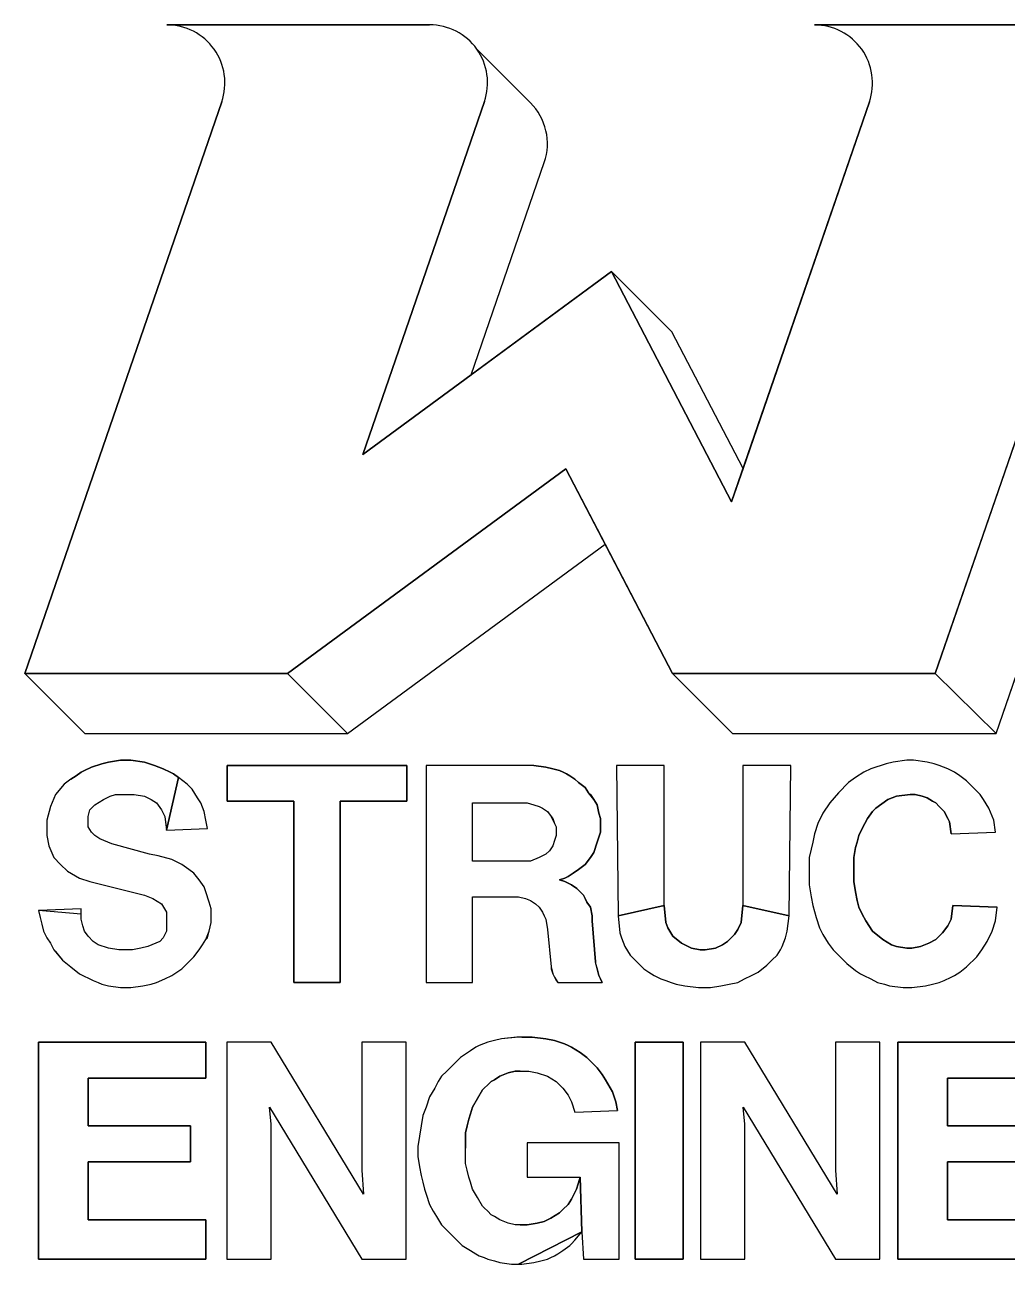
# Model space of a CAD drawing. Extents: x -0.424 to 0.18, y -0.613 to 0.318.
# Drawn here: x -0.40368 to -0.36641, y 0.27002 to 0.31706 of the extents above; entities that cross this region are included whole.
import ezdxf

# ---------------------------------------------------------------- set-up
doc = ezdxf.new("R2010")
doc.units = 0
doc.layers.add('Level 1', color=7, linetype='Continuous')

msp = doc.modelspace()

# ---------------------------------------------------------------- linework, layer by layer
at = {"layer": 'Level 1'}
for p, q in [((-0.3982924966275821, 0.3170536793323898), (-0.3883247272685737, 0.31705657699934764)), ((-0.3883247272685737, 0.31705657699934764), (-0.3982924966275822, 0.3170536793323898)), ((-0.36064618500621537, 0.3170505573403165), (-0.3737256190956922, 0.31705102126811496)), ((-0.37372402481456357, 0.31705081511333383), (-0.3606738537157956, 0.31705081511333383)), ((-0.3606738537157956, 0.31705081511333383), (-0.36914865045628303, 0.29243913015790296)), ((-0.3865336658424653, 0.3161341132876411), (-0.38449827557051125, 0.3140987230156872)), ((-0.38449827557051125, 0.3140987230156872), (-0.3865336658424653, 0.3161341132876411)), ((-0.4036798327353505, 0.29243951681742913), (-0.39620919586683434, 0.31413249584148883)), ((-0.39620919586683434, 0.31413249584148883), (-0.4036798327353505, 0.29243951681742913)), ((-0.38624459457183186, 0.31414030333380816), (-0.3897459206486447, 0.3039720908129027)), ((-0.3862445945718318, 0.31414030333380816), (-0.3897459206486447, 0.3039720908129027)), ((-0.3897459206486447, 0.3039720908129027), (-0.38624459457183186, 0.31414030333380816)), ((-0.376868242549592, 0.29895282570751947), (-0.3716414675703591, 0.3141301555635348)), ((-0.3716423183349443, 0.3141298377772139), (-0.37643348896678325, 0.3002154273264135)), ((-0.38674811787322544, 0.3037698443212343), (-0.38397377779237973, 0.31182681443153726)), ((-0.38674811787322544, 0.3037698443212343), (-0.38397377779237973, 0.3118268144315372)), ((-0.3908552341697625, 0.3007505297850001), (-0.38141809778524216, 0.307688167048944)), ((-0.376868242549592, 0.29895282570751947), (-0.38141809778524216, 0.307688167048944)), ((-0.3791382250798135, 0.3054082943435156), (-0.38141809778524216, 0.307688167048944)), ((-0.3791382250798135, 0.3054082943435156), (-0.38141809778524216, 0.307688167048944)), ((-0.38141809778524216, 0.307688167048944), (-0.376868242549592, 0.29895282570751947)), ((-0.376868242549592, 0.29895282570751947), (-0.38141809778524216, 0.307688167048944)), ((-0.36914865045628303, 0.29243913015790296), (-0.36388814809429415, 0.3076662982758249)), ((-0.3764334518413332, 0.3002153560486559), (-0.3791382250798135, 0.3054082943435156)), ((-0.37643348896678325, 0.3002154273264135), (-0.3791382250798135, 0.3054082943435156)), ((-0.36683751985600704, 0.29015925745247456), (-0.36182258135143575, 0.30472152921448287)), ((-0.3897459206486447, 0.3039720908129027), (-0.3908552341697625, 0.3007505297850001)), ((-0.3897459206486447, 0.3039720908129027), (-0.3908552341697625, 0.3007505297850001)), ((-0.3908552341697625, 0.3007505297850001), (-0.3897459206486447, 0.3039720908129027)), ((-0.3908552341697625, 0.3007505297850001), (-0.38674811787322544, 0.3037698443212343)), ((-0.3937163787527584, 0.292441470435857), (-0.38315740596920367, 0.3002038169854223)), ((-0.38315740596920367, 0.3002038169854223), (-0.3937163787527583, 0.292441470435857)), ((-0.3937163787527583, 0.292441470435857), (-0.38315740596920367, 0.3002038169854223)), ((-0.3791121044388753, 0.2924371765394751), (-0.38315740596920367, 0.3002038169854223)), ((-0.38166736475078417, 0.29734306252587384), (-0.38315740596920367, 0.3002038169854223)), ((-0.38315740596920367, 0.3002038169854223), (-0.38166736475078417, 0.29734306252587384)), ((-0.3764334518413332, 0.3002153560486559), (-0.376868242549592, 0.29895282570751947)), ((-0.37643348896678325, 0.3002154273264135), (-0.3764334518413332, 0.3002153560486559)), ((-0.39143650604732955, 0.29016159773042854), (-0.38166736475078417, 0.29734306252587384)), ((-0.3914346319031132, 0.2901597235862122), (-0.38166736475078417, 0.29734306252587384)), ((-0.38166736475078417, 0.29734306252587384), (-0.3791121044388753, 0.29243717653947515)), ((-0.3937163787527583, 0.292441470435857), (-0.4036798327353505, 0.29243951681742913)), ((-0.3937163787527583, 0.292441470435857), (-0.4036798327353505, 0.29243951681742913)), ((-0.4036798327353505, 0.29243951681742913), (-0.3937163787527583, 0.292441470435857)), ((-0.4036798327353505, 0.29243951681742913), (-0.40139996002992206, 0.29015964411200057)), ((-0.4036798327353505, 0.29243951681742913), (-0.40139996002992206, 0.29015964411200057)), ((-0.39143650604732955, 0.29016159773042854), (-0.3937163787527583, 0.292441470435857)), ((-0.39143650604732955, 0.29016159773042854), (-0.3937163787527583, 0.292441470435857)), ((-0.3937163787527583, 0.292441470435857), (-0.39143650604732955, 0.29016159773042854)), ((-0.36914865045628303, 0.29243913015790296), (-0.3791121044388753, 0.29243717653947515)), ((-0.36914865045628303, 0.29243913015790296), (-0.3791121044388753, 0.29243717653947515)), ((-0.3791121044388753, 0.29243717653947515), (-0.36914865045628303, 0.29243913015790296)), ((-0.37683223173344654, 0.2901573038340467), (-0.3791121044388753, 0.29243717653947515)), ((-0.3791121044388753, 0.29243717653947515), (-0.3768322317334468, 0.29015730383404653)), ((-0.36914865045628303, 0.29243913015790296), (-0.36683751985600704, 0.29015925745247456)), ((-0.36683751985600704, 0.29015925745247456), (-0.36914865045628303, 0.29243913015790296)), ((-0.36914865045628303, 0.29243913015790296), (-0.36683751985600704, 0.29015925745247456)), ((-0.40139996002992206, 0.29015964411200057), (-0.39143650604732955, 0.29016159773042854)), ((-0.40139996002992206, 0.29015964411200057), (-0.39143650604732955, 0.29016159773042854)), ((-0.3768322317334468, 0.29015730383404653), (-0.36683751985600704, 0.29015925745247456)), ((-0.3768322317334468, 0.29015730383404653), (-0.36683751985600704, 0.29015925745247456)), ((-0.398300251215682, 0.2864882235227036), (-0.3978464971246329, 0.2884977059259212)), ((-0.3978464971246329, 0.2884977059259212), (-0.398300251215682, 0.2864882235227036)), ((-0.3685395791537617, 0.2863585794966896), (-0.3668542068155792, 0.2864234015096966)), ((-0.3685395791537617, 0.2863585794966896), (-0.3668542068155792, 0.2864234015096966)), ((-0.3794215182685388, 0.28363605495039473), (-0.3811717126197284, 0.2832471228723526)), ((-0.3746895113190264, 0.2832471228723526), (-0.3764397056702159, 0.28363605495039473)), ((-0.3764397056702159, 0.28363605495039473), (-0.3746895113190264, 0.2832471228723526)), ((-0.36847475714075467, 0.28363605495039473), (-0.36678938480257217, 0.28357123293738773)), ((-0.36678938480257217, 0.28357123293738773), (-0.36847475714075467, 0.28363605495039473)), ((-0.401541351866033, 0.28331194488535966), (-0.4031619021912085, 0.28344158891137367)), ((-0.38345781531315687, 0.2807190643650788), (-0.3817724429749743, 0.2807190643650788)), ((-0.38345781531315687, 0.2807190643650788), (-0.3817724429749743, 0.2807190643650788)), ((-0.38482207214944475, 0.2786447599488542), (-0.3850165381884658, 0.2786447599488542)), ((-0.38482207214944475, 0.2786447599488542), (-0.38495171617545876, 0.2786447599488542)), ((-0.3828125897462271, 0.2757925913765453), (-0.3811920394210517, 0.2758574133895524)), ((-0.3828125897462271, 0.2757925913765453), (-0.3811920394210517, 0.2758574133895524)), ((-0.382553301694199, 0.27125505046605397), (-0.38261812370720605, 0.27332935488227855)), ((-0.38261812370720605, 0.27332935488227855), (-0.382553301694199, 0.27125505046605397)), ((-0.38495171617545876, 0.2700234322189206), (-0.382553301694199, 0.27125505046605397)), ((-0.382553301694199, 0.27125505046605397), (-0.38495171617545876, 0.2700234322189206))]:
    msp.add_line(p, q, dxfattribs=at)
for points in [[(-0.38141809778524216, 0.307688167048944), (-0.38674811787322544, 0.3037698443212343), (-0.3908552341697625, 0.3007505297850001)], [(-0.3638863749723621, 0.3076714307943365), (-0.36388814809429415, 0.3076662982758249), (-0.36914865045628303, 0.29243913015790296)], [(-0.36683751985600704, 0.29015925745247456), (-0.3660472617781459, 0.292442169347153), (-0.36179727584513877, 0.30471960593462594)], [(-0.376868242549592, 0.29895282570751947), (-0.3764335069732873, 0.3002153750323276), (-0.37643348896678325, 0.3002154273264135)], [(-0.40193028394407515, 0.28843288391291416), (-0.4017358179050541, 0.2885625279389282), (-0.401541351866033, 0.28869217196494223), (-0.401411707840019, 0.2887569939779493), (-0.40115241978799093, 0.28888663800396336), (-0.4007634877099488, 0.28901628202997737), (-0.4005041996579207, 0.28908110404298437), (-0.4000504455668716, 0.28914592605599143), (-0.3999208015408575, 0.28914592605599143), (-0.39966151348882945, 0.28914592605599143), (-0.3991429373847733, 0.28908110404298437), (-0.39894847134575223, 0.28901628202997737), (-0.3987540053067312, 0.28895146001697036), (-0.3984298952416961, 0.2888218159909563), (-0.398170607189668, 0.28869217196494223), (-0.398040963163654, 0.2886273499519353), (-0.3978464971246329, 0.2884977059259212)], [(-0.3978464971246329, 0.2884977059259212), (-0.398040963163654, 0.2886273499519353), (-0.398170607189668, 0.28869217196494223), (-0.3984298952416961, 0.2888218159909563), (-0.3987540053067312, 0.28895146001697036), (-0.39894847134575223, 0.28901628202997737), (-0.3991429373847733, 0.28908110404298437), (-0.39966151348882945, 0.28914592605599143), (-0.3999208015408575, 0.28914592605599143), (-0.4000504455668716, 0.28914592605599143), (-0.4005041996579207, 0.28908110404298437), (-0.4007634877099488, 0.28901628202997737), (-0.40115241978799093, 0.28888663800396336), (-0.401411707840019, 0.2887569939779493), (-0.401541351866033, 0.28869217196494223), (-0.4017358179050541, 0.2885625279389282), (-0.40193028394407515, 0.28843288391291416)], [(-0.39600018232830386, 0.28895146001697036), (-0.3891938709625668, 0.28895146001697036), (-0.3891938709625668, 0.28759019774382294), (-0.3917219294698406, 0.28759019774382294), (-0.3917219294698406, 0.2807190643650788), (-0.3934721238210301, 0.2807190643650788), (-0.3934721238210301, 0.28759019774382294), (-0.39600018232830386, 0.28759019774382294), (-0.39600018232830386, 0.28895146001697036)], [(-0.39600018232830386, 0.28759019774382294), (-0.3934721238210301, 0.28759019774382294), (-0.3934721238210301, 0.2807190643650788), (-0.3917219294698406, 0.2807190643650788), (-0.3917219294698406, 0.28759019774382294), (-0.3891938709625668, 0.28759019774382294), (-0.3891938709625668, 0.28895146001697036), (-0.39600018232830386, 0.28895146001697036), (-0.39600018232830386, 0.28759019774382294)], [(-0.3843653234952551, 0.28895146001697036), (-0.38844911031469737, 0.28895146001697036), (-0.38844911031469737, 0.2807190643650788), (-0.38669891596350786, 0.2807190643650788), (-0.38669891596350786, 0.2839601650154298), (-0.38514318765133937, 0.2839601650154298)], [(-0.3843653234952551, 0.28895146001697036), (-0.38844911031469737, 0.28895146001697036), (-0.38844911031469737, 0.2807190643650788), (-0.38669891596350786, 0.2807190643650788), (-0.38669891596350786, 0.2839601650154298), (-0.38514318765133937, 0.2839601650154298)], [(-0.3843653234952551, 0.28895146001697036), (-0.38391156940420595, 0.28888663800396336), (-0.38365228135217794, 0.2888218159909563), (-0.3833929933001498, 0.2887569939779493), (-0.3832633492741358, 0.28869217196494223), (-0.38313370524812174, 0.2886273499519353), (-0.3830040612221077, 0.2885625279389282), (-0.38280959518308666, 0.28843288391291416), (-0.3826799511570726, 0.28830323988690015), (-0.3824206631050445, 0.2881087738478791), (-0.3822910190790305, 0.287914307808858), (-0.3822261970660235, 0.287849485795851), (-0.38209655304000945, 0.28765501975682994), (-0.3819669090139954, 0.2874605537178089), (-0.3819020870009884, 0.2871364436527738), (-0.3818372649879813, 0.28694197761375273), (-0.3818372649879813, 0.28668268956172466), (-0.3818372649879813, 0.2864234015096966), (-0.3819020870009884, 0.2862289354706755), (-0.3819669090139954, 0.28603446943165445), (-0.38209655304000945, 0.28564553735361237), (-0.3822261970660235, 0.28545107131459124), (-0.3824206631050445, 0.28519178326256317), (-0.3826799511570726, 0.28499731722354216), (-0.38287441719609366, 0.2848676731975281), (-0.3830688832351147, 0.2847380291715141), (-0.38319852726112874, 0.2846732071585071), (-0.3833929933001498, 0.2846083851455), (-0.38319852726112874, 0.284543563132493), (-0.3830688832351147, 0.28447874111948596), (-0.3829392392091007, 0.284413919106479), (-0.38274477317007966, 0.28428427508046494), (-0.3826799511570726, 0.2842194530674579), (-0.3826151291440656, 0.2841546310544509), (-0.3824854851180515, 0.28402498702843687), (-0.3824206631050445, 0.2838953430024228), (-0.3823558410920376, 0.2837656989764088), (-0.3822261970660235, 0.28357123293738773), (-0.38216137505301645, 0.2832471228723526), (-0.38216137505301645, 0.2830526568333316), (-0.3820317310270024, 0.2814969285211631), (-0.3820317310270024, 0.2814321065081561), (-0.3819669090139954, 0.28123764046913496), (-0.3819020870009884, 0.2809783524171069), (-0.3818372649879813, 0.2808487083910929), (-0.3817724429749743, 0.2807190643650788)], [(-0.3819020870009884, 0.2862289354706755), (-0.3818372649879813, 0.2864234015096966), (-0.3818372649879813, 0.28668268956172466), (-0.3818372649879813, 0.28694197761375273), (-0.3819020870009884, 0.2871364436527738), (-0.3819669090139954, 0.2874605537178089), (-0.38209655304000945, 0.28765501975682994), (-0.3822910190790305, 0.287914307808858), (-0.3824206631050445, 0.2881087738478791), (-0.3826799511570726, 0.28830323988690015), (-0.38280959518308666, 0.28843288391291416), (-0.3830040612221077, 0.2885625279389282), (-0.38313370524812174, 0.2886273499519353), (-0.3832633492741358, 0.28869217196494223), (-0.3833929933001498, 0.2887569939779493), (-0.38365228135217794, 0.2888218159909563), (-0.38391156940420595, 0.28888663800396336), (-0.3843653234952551, 0.28895146001697036)], [(-0.3794215182685388, 0.28363605495039473), (-0.3794215182685388, 0.28895146001697036), (-0.3812365346327354, 0.28895146001697036), (-0.3811717126197284, 0.2832471228723526)], [(-0.3794215182685388, 0.28895146001697036), (-0.3812365346327354, 0.28895146001697036), (-0.3811717126197284, 0.2832471228723526), (-0.3794215182685388, 0.28363605495039473), (-0.3794215182685388, 0.28895146001697036)], [(-0.3746895113190264, 0.2832471228723526), (-0.3746246893060194, 0.28895146001697036), (-0.3764397056702159, 0.28895146001697036), (-0.3764397056702159, 0.28363605495039473)], [(-0.3746895113190264, 0.2832471228723526), (-0.3746246893060194, 0.28895146001697036), (-0.3764397056702159, 0.28895146001697036), (-0.3764397056702159, 0.28363605495039473)], [(-0.3668542068155792, 0.2864234015096966), (-0.36691902882858624, 0.2868771556007457), (-0.3671134948676073, 0.28733090969179487), (-0.3673079609066283, 0.28765501975682994), (-0.3674376049326424, 0.287849485795851), (-0.3677617149976774, 0.2881735958608861), (-0.3679561810366985, 0.28836806189990716), (-0.3682154690887266, 0.2885625279389282), (-0.36840993512774767, 0.28869217196494223), (-0.36866922317977574, 0.2888218159909563), (-0.3689933332448109, 0.28895146001697036), (-0.3691877992838319, 0.28901628202997737), (-0.36944708733585996, 0.28908110404298437), (-0.3699656634399161, 0.28914592605599143), (-0.37022495149194423, 0.28914592605599143), (-0.3707435275960004, 0.28908110404298437), (-0.3710028156480285, 0.28901628202997737), (-0.37158621376509166, 0.2888218159909563), (-0.3718455018171197, 0.28869217196494223), (-0.3721696118821548, 0.2884977059259212), (-0.3724288999341829, 0.28830323988690015), (-0.372817832012225, 0.287914307808858), (-0.3731419420772601, 0.28752537573081594), (-0.37340123012928816, 0.2871364436527738), (-0.3735956961683093, 0.28674751157473166), (-0.37372534019432324, 0.2863585794966896), (-0.3737901622073303, 0.28603446943165445), (-0.3738549842203373, 0.2857751813796264), (-0.3739198062333443, 0.28545107131459124), (-0.3739198062333443, 0.28499731722354216), (-0.3739198062333443, 0.284413919106479), (-0.3738549842203373, 0.2839601650154298), (-0.3737901622073303, 0.28363605495039473), (-0.37366051818131624, 0.2831823008593456), (-0.37353087415530223, 0.2827933687813035), (-0.37340123012928816, 0.2825340807292754), (-0.3732067640902671, 0.2822099706642403), (-0.373012298051246, 0.28195068261221223), (-0.372753009999218, 0.28169139456018416), (-0.3724937219471899, 0.2814321065081561), (-0.3721696118821548, 0.281172818456128), (-0.37197514584313374, 0.28104317443011395), (-0.3718455018171197, 0.2809783524171069), (-0.37158621376509166, 0.2808487083910929), (-0.3713269257130635, 0.2807190643650788), (-0.37106763766103545, 0.2806542423520718), (-0.37087317162201444, 0.2805894203390648), (-0.3703545955179582, 0.2805245983260578), (-0.37003048545292316, 0.2805245983260578), (-0.369511909348867, 0.2805894203390648), (-0.3692526212968389, 0.2806542423520718), (-0.3689933332448109, 0.2807190643650788), (-0.3687988672057898, 0.2807838863780859), (-0.3685395791537617, 0.2809135304040999), (-0.36840993512774767, 0.2809783524171069), (-0.3682154690887266, 0.28110799644312096), (-0.3679561810366985, 0.281302462482142), (-0.36782653701068446, 0.2814321065081561), (-0.3676968929846704, 0.2815617505341701), (-0.3675672489586564, 0.28169139456018416), (-0.3673727829196353, 0.28195068261221223), (-0.36717831688061425, 0.2822747926772473), (-0.36698385084159324, 0.28266372475528945), (-0.3668542068155792, 0.2830526568333316), (-0.36678938480257217, 0.28357123293738773)], [(-0.3668542068155792, 0.2864234015096966), (-0.36691902882858624, 0.2868771556007457), (-0.3671134948676073, 0.28733090969179487), (-0.3673079609066283, 0.28765501975682994), (-0.3674376049326424, 0.287849485795851), (-0.3677617149976774, 0.2881735958608861), (-0.3679561810366985, 0.28836806189990716), (-0.3682154690887266, 0.2885625279389282), (-0.36840993512774767, 0.28869217196494223), (-0.36866922317977574, 0.2888218159909563), (-0.3689933332448109, 0.28895146001697036), (-0.3691877992838319, 0.28901628202997737), (-0.36944708733585996, 0.28908110404298437), (-0.3699656634399161, 0.28914592605599143), (-0.37022495149194423, 0.28914592605599143), (-0.3707435275960004, 0.28908110404298437), (-0.3710028156480285, 0.28901628202997737), (-0.37158621376509166, 0.2888218159909563), (-0.3718455018171197, 0.28869217196494223), (-0.3721696118821548, 0.2884977059259212), (-0.3724288999341829, 0.28830323988690015), (-0.372817832012225, 0.287914307808858), (-0.3731419420772601, 0.28752537573081594), (-0.37340123012928816, 0.2871364436527738), (-0.3735956961683093, 0.28674751157473166), (-0.37372534019432324, 0.2863585794966896), (-0.3737901622073303, 0.28603446943165445), (-0.3738549842203373, 0.2857751813796264), (-0.3739198062333443, 0.28545107131459124), (-0.3739198062333443, 0.28499731722354216), (-0.3739198062333443, 0.284413919106479)], [(-0.40193028394407515, 0.28843288391291416), (-0.40218957199610317, 0.28823841787389315), (-0.40251368206113836, 0.287849485795851), (-0.4027081481001594, 0.28739573170480187), (-0.4028377921261734, 0.2868771556007457), (-0.4028377921261734, 0.2862937574836825), (-0.40277297011316643, 0.28590482540564044), (-0.40257850407414536, 0.28545107131459124), (-0.40231921602211723, 0.28519178326256317), (-0.4020599279700892, 0.28493249521053515), (-0.40160617387904, 0.2846732071585071), (-0.40121724180099794, 0.284543563132493), (-0.3991429373847733, 0.28402498702843687), (-0.3988188273197382, 0.2838953430024228), (-0.3984947172547031, 0.28370087696340174), (-0.398300251215682, 0.28337676689836666), (-0.398300251215682, 0.2830526568333316), (-0.398300251215682, 0.28285819079431046)], [(-0.40193028394407515, 0.28843288391291416), (-0.40218957199610317, 0.28823841787389315), (-0.40251368206113836, 0.287849485795851), (-0.4027081481001594, 0.28739573170480187), (-0.4028377921261734, 0.2868771556007457), (-0.4028377921261734, 0.2862937574836825), (-0.40277297011316643, 0.28590482540564044), (-0.40257850407414536, 0.28545107131459124), (-0.40231921602211723, 0.28519178326256317), (-0.4020599279700892, 0.28493249521053515), (-0.40160617387904, 0.2846732071585071), (-0.40121724180099794, 0.284543563132493), (-0.3991429373847733, 0.28402498702843687), (-0.3988188273197382, 0.2838953430024228), (-0.3984947172547031, 0.28370087696340174), (-0.398300251215682, 0.28337676689836666), (-0.398300251215682, 0.2830526568333316), (-0.398300251215682, 0.28285819079431046)], [(-0.398300251215682, 0.2864882235227036), (-0.3967445229035136, 0.2865530455357106), (-0.3968093449165206, 0.2868771556007457), (-0.39687416692952765, 0.2872012656657808), (-0.3970038109555416, 0.28752537573081594), (-0.39713345498155567, 0.28771984176983695), (-0.39732792102057674, 0.2880439518348721), (-0.39752238705959786, 0.28823841787389315), (-0.3978464971246329, 0.2884977059259212)], [(-0.398300251215682, 0.2864882235227036), (-0.3967445229035136, 0.2865530455357106), (-0.3968093449165206, 0.2868771556007457), (-0.39687416692952765, 0.2872012656657808), (-0.3970038109555416, 0.28752537573081594), (-0.39713345498155567, 0.28771984176983695), (-0.39732792102057674, 0.2880439518348721), (-0.39752238705959786, 0.28823841787389315), (-0.3978464971246329, 0.2884977059259212)], [(-0.40128206381400494, 0.28681233358773867), (-0.40128206381400494, 0.2870067996267598), (-0.40121724180099794, 0.28726608767878786), (-0.40102277576197687, 0.2874605537178089), (-0.4006986656969418, 0.28765501975682994), (-0.40043937764491366, 0.287784663782844), (-0.4002449116058926, 0.287849485795851), (-0.3999208015408575, 0.287849485795851), (-0.39953186946281544, 0.287849485795851), (-0.3991429373847733, 0.287784663782844), (-0.3988836493327453, 0.28765501975682994), (-0.39868918329372416, 0.28752537573081594), (-0.3984947172547031, 0.28726608767878786), (-0.398365073228689, 0.2870067996267598), (-0.398300251215682, 0.2864882235227036)], [(-0.40128206381400494, 0.28681233358773867), (-0.40128206381400494, 0.2870067996267598), (-0.40121724180099794, 0.28726608767878786), (-0.40102277576197687, 0.2874605537178089), (-0.4006986656969418, 0.28765501975682994), (-0.40043937764491366, 0.287784663782844), (-0.4002449116058926, 0.287849485795851), (-0.3999208015408575, 0.287849485795851), (-0.39953186946281544, 0.287849485795851), (-0.3991429373847733, 0.287784663782844), (-0.3988836493327453, 0.28765501975682994), (-0.39868918329372416, 0.28752537573081594), (-0.3984947172547031, 0.28726608767878786), (-0.398365073228689, 0.2870067996267598), (-0.398300251215682, 0.2864882235227036)], [(-0.3685395791537617, 0.2863585794966896), (-0.3686044011667687, 0.28681233358773867), (-0.36866922317977574, 0.28694197761375273), (-0.3687988672057898, 0.2872012656657808), (-0.3689933332448109, 0.28739573170480187), (-0.3691229772708248, 0.28752537573081594), (-0.3692526212968389, 0.28759019774382294), (-0.36944708733585996, 0.28771984176983695), (-0.3696415533748811, 0.287784663782844), (-0.3699008414269091, 0.287849485795851), (-0.37009530746593017, 0.287849485795851), (-0.3706138835699863, 0.287784663782844), (-0.37093799363502145, 0.28765501975682994), (-0.3713917477260706, 0.28733090969179487), (-0.37152139175208465, 0.2872012656657808), (-0.3717158577911056, 0.28694197761375273), (-0.37191032383012673, 0.2865530455357106), (-0.37203996785614074, 0.2862937574836825), (-0.3721047898691478, 0.28603446943165445), (-0.3721696118821548, 0.2858400033926334), (-0.37223443389516186, 0.28545107131459124), (-0.37223443389516186, 0.28512696124955617), (-0.37223443389516186, 0.28506213923654916), (-0.37223443389516186, 0.2847380291715141), (-0.37223443389516186, 0.284543563132493), (-0.3721696118821548, 0.2841546310544509), (-0.3721047898691478, 0.2838305209894158), (-0.37203996785614074, 0.28357123293738773), (-0.37191032383012673, 0.28331194488535966), (-0.37178067980411267, 0.2830526568333316), (-0.37152139175208465, 0.28266372475528945), (-0.37113245967404246, 0.2823396146902543), (-0.3708083496090074, 0.2821451486512333), (-0.3706138835699863, 0.28208032663822624), (-0.37022495149194423, 0.28201550462521924), (-0.37003048545292316, 0.28201550462521924), (-0.3697063753878881, 0.28208032663822624), (-0.36938226532285295, 0.2822099706642403), (-0.3691229772708248, 0.2823396146902543), (-0.3688636892187968, 0.2825989027422824), (-0.36866922317977574, 0.28285819079431046), (-0.3685395791537617, 0.2831174788463386), (-0.36847475714075467, 0.28363605495039473)], [(-0.36847475714075467, 0.28363605495039473), (-0.3685395791537617, 0.2831174788463386), (-0.36866922317977574, 0.28285819079431046), (-0.3688636892187968, 0.2825989027422824), (-0.3691229772708248, 0.2823396146902543), (-0.36938226532285295, 0.2822099706642403), (-0.3697063753878881, 0.28208032663822624), (-0.37003048545292316, 0.28201550462521924), (-0.37022495149194423, 0.28201550462521924), (-0.3706138835699863, 0.28208032663822624), (-0.3708083496090074, 0.2821451486512333), (-0.37113245967404246, 0.2823396146902543), (-0.37152139175208465, 0.28266372475528945), (-0.37178067980411267, 0.2830526568333316), (-0.37191032383012673, 0.28331194488535966), (-0.37203996785614074, 0.28357123293738773), (-0.3721047898691478, 0.2838305209894158), (-0.3721696118821548, 0.2841546310544509), (-0.37223443389516186, 0.284543563132493), (-0.37223443389516186, 0.2847380291715141), (-0.37223443389516186, 0.28512696124955617), (-0.37223443389516186, 0.28545107131459124), (-0.3721696118821548, 0.2858400033926334), (-0.3721047898691478, 0.28603446943165445), (-0.37203996785614074, 0.2862937574836825), (-0.37191032383012673, 0.2865530455357106), (-0.3717158577911056, 0.28694197761375273), (-0.37152139175208465, 0.2872012656657808), (-0.3713917477260706, 0.28733090969179487), (-0.37093799363502145, 0.28765501975682994), (-0.3706138835699863, 0.287784663782844), (-0.37009530746593017, 0.287849485795851), (-0.3699008414269091, 0.287849485795851), (-0.3696415533748811, 0.287784663782844), (-0.36944708733585996, 0.28771984176983695), (-0.3692526212968389, 0.28759019774382294), (-0.3691229772708248, 0.28752537573081594), (-0.3689933332448109, 0.28739573170480187), (-0.3687988672057898, 0.2872012656657808), (-0.36866922317977574, 0.28694197761375273), (-0.3686044011667687, 0.28681233358773867), (-0.3685395791537617, 0.2863585794966896)], [(-0.38449496752126916, 0.28532142728857723), (-0.38669891596350786, 0.28532142728857723), (-0.38669891596350786, 0.28752537573081594), (-0.3846246115472832, 0.28752537573081594)], [(-0.38669891596350786, 0.28532142728857723), (-0.38669891596350786, 0.28752537573081594), (-0.3846246115472832, 0.28752537573081594)], [(-0.3846246115472832, 0.28752537573081594), (-0.3843653234952551, 0.2874605537178089), (-0.3841708574562341, 0.28739573170480187), (-0.38404121343022, 0.28733090969179487), (-0.38384674739119895, 0.2872012656657808), (-0.3837171033651849, 0.2870067996267598), (-0.38365228135217794, 0.28694197761375273), (-0.38358745933917093, 0.28674751157473166), (-0.3835226373261639, 0.28661786754871765), (-0.3835226373261639, 0.2864234015096966), (-0.3835226373261639, 0.2862937574836825), (-0.38358745933917093, 0.28609929144466145), (-0.38365228135217794, 0.28590482540564044), (-0.38378192537819195, 0.28571035936661937), (-0.38391156940420595, 0.2855807153406053), (-0.38404121343022, 0.2855158933275983), (-0.3841708574562341, 0.28545107131459124), (-0.38449496752126916, 0.28532142728857723), (-0.3846246115472832, 0.28532142728857723)], [(-0.3846246115472832, 0.28752537573081594), (-0.3843653234952551, 0.2874605537178089), (-0.3841708574562341, 0.28739573170480187), (-0.38404121343022, 0.28733090969179487), (-0.38384674739119895, 0.2872012656657808), (-0.3837171033651849, 0.2870067996267598), (-0.38358745933917093, 0.28674751157473166), (-0.3835226373261639, 0.28661786754871765), (-0.3835226373261639, 0.2864234015096966), (-0.3835226373261639, 0.2862937574836825), (-0.38358745933917093, 0.28609929144466145), (-0.38365228135217794, 0.28590482540564044), (-0.38378192537819195, 0.28571035936661937), (-0.38391156940420595, 0.2855807153406053), (-0.38404121343022, 0.2855158933275983), (-0.3841708574562341, 0.28545107131459124), (-0.38449496752126916, 0.28532142728857723)], [(-0.3968093449165206, 0.2823396146902543), (-0.3967445229035136, 0.2824044367032614), (-0.3966797008905066, 0.28266372475528945), (-0.3966148788774995, 0.2829878348203245), (-0.3966148788774995, 0.28331194488535966), (-0.3966148788774995, 0.28350641092438067), (-0.3966797008905066, 0.2837656989764088), (-0.3968093449165206, 0.2841546310544509), (-0.39687416692952765, 0.28434909709347195), (-0.39706863296854866, 0.2846083851455), (-0.39726309900756973, 0.2848676731975281), (-0.3974575650465908, 0.28499731722354216), (-0.3977168530986188, 0.28519178326256317), (-0.398105785176661, 0.2853862493015843), (-0.39862436128071715, 0.2855158933275983), (-0.39894847134575223, 0.2855807153406053), (-0.40037455563190666, 0.28596964741864744), (-0.40082830972295586, 0.2861641134576685), (-0.40102277576197687, 0.2862937574836825), (-0.40115241978799093, 0.2864234015096966), (-0.40128206381400494, 0.28661786754871765), (-0.40128206381400494, 0.28681233358773867)], [(-0.3968093449165206, 0.2823396146902543), (-0.3966797008905066, 0.28266372475528945), (-0.3966148788774995, 0.2829878348203245), (-0.3966148788774995, 0.28331194488535966), (-0.3966148788774995, 0.28350641092438067), (-0.3966797008905066, 0.2837656989764088), (-0.3968093449165206, 0.2841546310544509), (-0.39687416692952765, 0.28434909709347195), (-0.39706863296854866, 0.2846083851455), (-0.39726309900756973, 0.2848676731975281), (-0.3974575650465908, 0.28499731722354216), (-0.3977168530986188, 0.28519178326256317), (-0.398105785176661, 0.2853862493015843), (-0.39862436128071715, 0.2855158933275983), (-0.39894847134575223, 0.2855807153406053), (-0.40037455563190666, 0.28596964741864744), (-0.40082830972295586, 0.2861641134576685), (-0.40102277576197687, 0.2862937574836825), (-0.40115241978799093, 0.2864234015096966), (-0.40128206381400494, 0.28661786754871765), (-0.40128206381400494, 0.28681233358773867)], [(-0.3817724429749743, 0.2807190643650788), (-0.3818372649879813, 0.2808487083910929), (-0.3819020870009884, 0.2809783524171069), (-0.3819669090139954, 0.28123764046913496), (-0.3820317310270024, 0.2814969285211631), (-0.38216137505301645, 0.2830526568333316), (-0.38216137505301645, 0.2832471228723526), (-0.3822261970660235, 0.28357123293738773), (-0.3823558410920376, 0.2837656989764088), (-0.3824206631050445, 0.2838953430024228), (-0.3824854851180515, 0.28402498702843687), (-0.3826799511570726, 0.2842194530674579), (-0.38274477317007966, 0.28428427508046494), (-0.3829392392091007, 0.284413919106479), (-0.3830688832351147, 0.28447874111948596), (-0.38319852726112874, 0.284543563132493), (-0.3833929933001498, 0.2846083851455), (-0.38319852726112874, 0.2846732071585071), (-0.3830688832351147, 0.2847380291715141), (-0.38287441719609366, 0.2848676731975281), (-0.3826799511570726, 0.28499731722354216), (-0.3824206631050445, 0.28519178326256317), (-0.3822261970660235, 0.28545107131459124), (-0.38209655304000945, 0.28564553735361237), (-0.3819669090139954, 0.28603446943165445), (-0.3819020870009884, 0.2862289354706755)], [(-0.38449496752126916, 0.28532142728857723), (-0.3846246115472832, 0.28532142728857723), (-0.38669891596350786, 0.28532142728857723)], [(-0.3739198062333443, 0.284413919106479), (-0.3738549842203373, 0.2839601650154298), (-0.3737901622073303, 0.28363605495039473), (-0.37366051818131624, 0.2831823008593456), (-0.37353087415530223, 0.2827933687813035), (-0.37340123012928816, 0.2825340807292754), (-0.3732067640902671, 0.2822099706642403), (-0.373012298051246, 0.28195068261221223), (-0.372753009999218, 0.28169139456018416), (-0.3724937219471899, 0.2814321065081561), (-0.3721696118821548, 0.281172818456128), (-0.37197514584313374, 0.28104317443011395), (-0.3718455018171197, 0.2809783524171069), (-0.37158621376509166, 0.2808487083910929), (-0.3713269257130635, 0.2807190643650788), (-0.37106763766103545, 0.2806542423520718), (-0.37087317162201444, 0.2805894203390648), (-0.3703545955179582, 0.2805245983260578), (-0.37003048545292316, 0.2805245983260578), (-0.369511909348867, 0.2805894203390648), (-0.3692526212968389, 0.2806542423520718), (-0.3689933332448109, 0.2807190643650788), (-0.3687988672057898, 0.2807838863780859), (-0.3685395791537617, 0.2809135304040999), (-0.36840993512774767, 0.2809783524171069), (-0.3682154690887266, 0.28110799644312096), (-0.3679561810366985, 0.281302462482142), (-0.36782653701068446, 0.2814321065081561), (-0.3676968929846704, 0.2815617505341701), (-0.3675672489586564, 0.28169139456018416), (-0.3673727829196353, 0.28195068261221223), (-0.36717831688061425, 0.2822747926772473), (-0.36698385084159324, 0.28266372475528945), (-0.3668542068155792, 0.2830526568333316), (-0.36678938480257217, 0.28357123293738773)], [(-0.38514318765133937, 0.2839601650154298), (-0.38494872161231836, 0.2839601650154298), (-0.38468943356029023, 0.2838953430024228), (-0.38449496752126916, 0.2838305209894158), (-0.3843005014822481, 0.28370087696340174), (-0.3841708574562341, 0.28357123293738773), (-0.38404121343022, 0.28337676689836666), (-0.383976391417213, 0.2832471228723526), (-0.38391156940420595, 0.2831174788463386), (-0.38384674739119895, 0.28272854676829645), (-0.3837171033651849, 0.281302462482142), (-0.3837171033651849, 0.28123764046913496), (-0.38365228135217794, 0.28104317443011395), (-0.38358745933917093, 0.2809135304040999), (-0.3835226373261639, 0.2807838863780859), (-0.38345781531315687, 0.2807190643650788)], [(-0.38514318765133937, 0.2839601650154298), (-0.38494872161231836, 0.2839601650154298), (-0.38468943356029023, 0.2838953430024228), (-0.38449496752126916, 0.2838305209894158), (-0.3843005014822481, 0.28370087696340174), (-0.3841708574562341, 0.28357123293738773), (-0.38404121343022, 0.28337676689836666), (-0.383976391417213, 0.2832471228723526), (-0.38391156940420595, 0.2831174788463386), (-0.38384674739119895, 0.28272854676829645), (-0.3837171033651849, 0.281302462482142), (-0.38365228135217794, 0.28104317443011395), (-0.38358745933917093, 0.2809135304040999), (-0.38345781531315687, 0.2807190643650788)], [(-0.3794215182685388, 0.28363605495039473), (-0.37935669625553176, 0.2829878348203245), (-0.3792918742425248, 0.2827933687813035), (-0.37909740820350374, 0.2824692587162684), (-0.3787732981384686, 0.2822099706642403), (-0.3785140100864406, 0.28208032663822624), (-0.3783843660604265, 0.28201550462521924), (-0.3780602559953914, 0.28195068261221223), (-0.3778657899563704, 0.28195068261221223), (-0.3774768578783282, 0.28201550462521924), (-0.37721756982630017, 0.2821451486512333), (-0.3770231037872791, 0.2822747926772473), (-0.376763815735251, 0.2825340807292754), (-0.376634171709237, 0.28272854676829645), (-0.37650452768322296, 0.2829878348203245), (-0.3764397056702159, 0.28363605495039473)], [(-0.3764397056702159, 0.28363605495039473), (-0.37650452768322296, 0.2829878348203245), (-0.376634171709237, 0.28272854676829645), (-0.376763815735251, 0.2825340807292754), (-0.3770231037872791, 0.2822747926772473), (-0.37721756982630017, 0.2821451486512333), (-0.3774768578783282, 0.28201550462521924), (-0.3778657899563704, 0.28195068261221223), (-0.3780602559953914, 0.28195068261221223), (-0.3783843660604265, 0.28201550462521924), (-0.3785140100864406, 0.28208032663822624), (-0.3787732981384686, 0.2822099706642403), (-0.37909740820350374, 0.2824692587162684), (-0.3792918742425248, 0.2827933687813035), (-0.37935669625553176, 0.2829878348203245), (-0.3794215182685388, 0.28363605495039473)], [(-0.401541351866033, 0.28331194488535966), (-0.401541351866033, 0.28350641092438067), (-0.4031619021912085, 0.28344158891137367)], [(-0.4031619021912085, 0.28344158891137367), (-0.4030970801782015, 0.2831823008593456), (-0.4030322581651945, 0.2829230128073175), (-0.40296743615218744, 0.28266372475528945), (-0.40290261413918044, 0.2825340807292754), (-0.4028377921261734, 0.2824044367032614), (-0.4027081481001594, 0.2822099706642403), (-0.40257850407414536, 0.28195068261221223), (-0.40251368206113836, 0.2818858605992052), (-0.4022543940091102, 0.2815617505341701), (-0.40193028394407515, 0.281302462482142), (-0.40160617387904, 0.28104317443011395), (-0.40147652985302607, 0.2809783524171069), (-0.40121724180099794, 0.2808487083910929), (-0.4010875977749839, 0.2807838863780859), (-0.4008931317359628, 0.2807190643650788), (-0.4007634877099488, 0.2806542423520718), (-0.4005041996579207, 0.2805894203390648), (-0.4000504455668716, 0.2805245983260578), (-0.3998559795278505, 0.2805245983260578), (-0.39966151348882945, 0.2805245983260578), (-0.3992077593977803, 0.2805894203390648), (-0.3988836493327453, 0.2806542423520718), (-0.39868918329372416, 0.2807190643650788), (-0.398365073228689, 0.2808487083910929), (-0.398105785176661, 0.2809783524171069), (-0.39791131913763994, 0.28110799644312096), (-0.3977168530986188, 0.28123764046913496), (-0.39758720907260486, 0.28136728449514903), (-0.3973927430335838, 0.2815617505341701), (-0.39726309900756973, 0.28169139456018416), (-0.39706863296854866, 0.28195068261221223), (-0.39693898894253465, 0.2821451486512333), (-0.3968093449165206, 0.2823396146902543)], [(-0.4031619021912085, 0.28344158891137367), (-0.4030970801782015, 0.2831823008593456), (-0.4030322581651945, 0.2829230128073175), (-0.40296743615218744, 0.28266372475528945), (-0.40290261413918044, 0.2825340807292754), (-0.4028377921261734, 0.2824044367032614), (-0.4027081481001594, 0.2822099706642403), (-0.40257850407414536, 0.28195068261221223), (-0.4022543940091102, 0.2815617505341701), (-0.40193028394407515, 0.281302462482142), (-0.40160617387904, 0.28104317443011395), (-0.40147652985302607, 0.2809783524171069), (-0.40121724180099794, 0.2808487083910929), (-0.4010875977749839, 0.2807838863780859), (-0.4008931317359628, 0.2807190643650788), (-0.4007634877099488, 0.2806542423520718), (-0.4005041996579207, 0.2805894203390648), (-0.4000504455668716, 0.2805245983260578), (-0.3998559795278505, 0.2805245983260578), (-0.39966151348882945, 0.2805245983260578), (-0.3992077593977803, 0.2805894203390648), (-0.3988836493327453, 0.2806542423520718), (-0.39868918329372416, 0.2807190643650788), (-0.398365073228689, 0.2808487083910929), (-0.398105785176661, 0.2809783524171069), (-0.39791131913763994, 0.28110799644312096), (-0.3977168530986188, 0.28123764046913496), (-0.39758720907260486, 0.28136728449514903), (-0.3973927430335838, 0.2815617505341701), (-0.39726309900756973, 0.28169139456018416), (-0.39706863296854866, 0.28195068261221223), (-0.39693898894253465, 0.2821451486512333), (-0.3968093449165206, 0.2823396146902543)], [(-0.39901329335875924, 0.28208032663822624), (-0.39927258141078736, 0.28201550462521924), (-0.3995966914758224, 0.28195068261221223), (-0.3999208015408575, 0.28195068261221223), (-0.40011526757987864, 0.28195068261221223), (-0.4005041996579207, 0.28201550462521924), (-0.4008931317359628, 0.2821451486512333), (-0.4010875977749839, 0.2822747926772473), (-0.40128206381400494, 0.2824692587162684), (-0.401411707840019, 0.28266372475528945), (-0.40147652985302607, 0.28285819079431046), (-0.401541351866033, 0.2831174788463386), (-0.401541351866033, 0.28331194488535966)], [(-0.39901329335875924, 0.28208032663822624), (-0.39927258141078736, 0.28201550462521924), (-0.3995966914758224, 0.28195068261221223), (-0.3999208015408575, 0.28195068261221223), (-0.40011526757987864, 0.28195068261221223), (-0.4005041996579207, 0.28201550462521924), (-0.4008931317359628, 0.2821451486512333), (-0.4010875977749839, 0.2822747926772473), (-0.40128206381400494, 0.2824692587162684), (-0.401411707840019, 0.28266372475528945), (-0.40147652985302607, 0.28285819079431046), (-0.401541351866033, 0.2831174788463386), (-0.401541351866033, 0.28331194488535966)], [(-0.3811717126197284, 0.2832471228723526), (-0.38110689060672137, 0.2825989027422824), (-0.3810420685937143, 0.2824044367032614), (-0.38091242456770025, 0.28208032663822624), (-0.3807179585286792, 0.28175621657319116), (-0.3805883145026652, 0.2816265725471771), (-0.3803938484636441, 0.2814321065081561), (-0.38019938242462303, 0.28123764046913496), (-0.38000491638560197, 0.28110799644312096), (-0.37981045034658095, 0.2809783524171069), (-0.3795511622945528, 0.2808487083910929), (-0.37935669625553176, 0.2807838863780859), (-0.37916223021651074, 0.2807190643650788), (-0.3789677641774897, 0.2806542423520718), (-0.3786436541124546, 0.2805894203390648), (-0.3781250780083984, 0.2805245983260578), (-0.37767132391734926, 0.2805245983260578), (-0.3772823918393072, 0.2805894203390648), (-0.37695828177427204, 0.2806542423520718), (-0.376634171709237, 0.2807190643650788), (-0.3763748836572089, 0.2808487083910929), (-0.37611559560518076, 0.2809783524171069), (-0.37585630755315275, 0.28110799644312096), (-0.3755321974881176, 0.28136728449514903), (-0.3753377314490966, 0.2815617505341701), (-0.37514326541007553, 0.28175621657319116), (-0.37501362138406147, 0.28195068261221223), (-0.37494879937105446, 0.28208032663822624), (-0.3748191553450404, 0.2824044367032614), (-0.37475433333203334, 0.28266372475528945), (-0.3746895113190264, 0.2832471228723526)], [(-0.3811717126197284, 0.2832471228723526), (-0.38110689060672137, 0.2825989027422824), (-0.3810420685937143, 0.2824044367032614), (-0.38091242456770025, 0.28208032663822624), (-0.3807179585286792, 0.28175621657319116), (-0.3805883145026652, 0.2816265725471771), (-0.3803938484636441, 0.2814321065081561), (-0.38019938242462303, 0.28123764046913496)], [(-0.38019938242462303, 0.28123764046913496), (-0.38000491638560197, 0.28110799644312096), (-0.37981045034658095, 0.2809783524171069), (-0.3795511622945528, 0.2808487083910929), (-0.37935669625553176, 0.2807838863780859), (-0.37916223021651074, 0.2807190643650788), (-0.3789677641774897, 0.2806542423520718), (-0.3786436541124546, 0.2805894203390648), (-0.3781250780083984, 0.2805245983260578), (-0.37767132391734926, 0.2805245983260578), (-0.3772823918393072, 0.2805894203390648), (-0.37695828177427204, 0.2806542423520718), (-0.376634171709237, 0.2807190643650788), (-0.3763748836572089, 0.2808487083910929), (-0.37611559560518076, 0.2809783524171069), (-0.37585630755315275, 0.28110799644312096), (-0.3755321974881176, 0.28136728449514903), (-0.3753377314490966, 0.2815617505341701), (-0.37514326541007553, 0.28175621657319116), (-0.37501362138406147, 0.28195068261221223), (-0.37494879937105446, 0.28208032663822624), (-0.3748191553450404, 0.2824044367032614), (-0.37475433333203334, 0.28266372475528945), (-0.3746895113190264, 0.2832471228723526)], [(-0.398300251215682, 0.28285819079431046), (-0.398300251215682, 0.28266372475528945), (-0.3984298952416961, 0.2824044367032614), (-0.3985595392677101, 0.2822747926772473), (-0.39901329335875924, 0.28208032663822624)], [(-0.398300251215682, 0.28285819079431046), (-0.398300251215682, 0.28266372475528945), (-0.3984298952416961, 0.2824044367032614), (-0.3985595392677101, 0.2822747926772473), (-0.39901329335875924, 0.28208032663822624)], [(-0.4031619021912085, 0.2702178982579416), (-0.4031619021912085, 0.27845029390983317), (-0.3968093449165206, 0.27845029390983317), (-0.3968093449165206, 0.27708903163668575), (-0.40128206381400494, 0.27708903163668575), (-0.40128206381400494, 0.2752740152724892), (-0.3973927430335838, 0.2752740152724892), (-0.3973927430335838, 0.27391275299934176), (-0.40128206381400494, 0.27391275299934176), (-0.40128206381400494, 0.27170880455710306), (-0.3968093449165206, 0.27170880455710306), (-0.3968093449165206, 0.2702178982579416), (-0.4031619021912085, 0.2702178982579416)], [(-0.40128206381400494, 0.2752740152724892), (-0.40128206381400494, 0.27708903163668575), (-0.3968093449165206, 0.27708903163668575), (-0.3968093449165206, 0.27845029390983317), (-0.4031619021912085, 0.27845029390983317), (-0.4031619021912085, 0.2702178982579416), (-0.3968093449165206, 0.2702178982579416), (-0.3968093449165206, 0.27170880455710306), (-0.40128206381400494, 0.27170880455710306), (-0.40128206381400494, 0.27391275299934176), (-0.3973927430335838, 0.27391275299934176), (-0.3973927430335838, 0.2752740152724892), (-0.40128206381400494, 0.2752740152724892)], [(-0.3960148288041922, 0.27845029390983317), (-0.3960148288041922, 0.2702178982579416), (-0.3943294564660097, 0.2702178982579416), (-0.3943294564660097, 0.2753388372854962), (-0.39439427847901676, 0.2759870574155664), (-0.39089388977663764, 0.2702178982579416), (-0.3892085174384552, 0.2702178982579416), (-0.3892085174384552, 0.27845029390983317), (-0.39089388977663764, 0.27845029390983317), (-0.39089388977663764, 0.2735886429343067), (-0.39082906776363063, 0.27268113475220834), (-0.3943294564660097, 0.27845029390983317), (-0.3960148288041922, 0.27845029390983317)], [(-0.3943294564660097, 0.2753388372854962), (-0.39439427847901676, 0.2759870574155664), (-0.39089388977663764, 0.2702178982579416), (-0.3892085174384552, 0.2702178982579416), (-0.3892085174384552, 0.27845029390983317), (-0.39089388977663764, 0.27845029390983317), (-0.39089388977663764, 0.2735886429343067), (-0.39082906776363063, 0.27268113475220834), (-0.3943294564660097, 0.27845029390983317), (-0.3960148288041922, 0.27845029390983317), (-0.3960148288041922, 0.2702178982579416), (-0.3943294564660097, 0.2702178982579416), (-0.3943294564660097, 0.2753388372854962)], [(-0.38495171617545876, 0.2786447599488542), (-0.38559993630552897, 0.2785799379358472), (-0.385859224357557, 0.2785151159228401), (-0.3861185124095851, 0.27845029390983317), (-0.3864426224746202, 0.2783206498838191), (-0.38657226650063425, 0.27825582787081204), (-0.3867667325396553, 0.27812618384479804), (-0.3869611985786764, 0.277996539818784), (-0.3871556646176974, 0.27786689579276996), (-0.3872204866307044, 0.27780207377976296), (-0.3876742407217536, 0.2773483196887138), (-0.3878687067607746, 0.27715385364969275), (-0.3879983507867887, 0.2769593876106717), (-0.38812799481280275, 0.2767000995586436), (-0.38832246085182376, 0.27637598949360853), (-0.3884521048778378, 0.2759870574155664), (-0.38858174890385183, 0.27566294735053126), (-0.3886465709168589, 0.2752740152724892), (-0.3887113929298659, 0.27488508319444704), (-0.38877621494287296, 0.27449615111640496), (-0.38877621494287296, 0.27430168507738384)], [(-0.38495171617545876, 0.2786447599488542), (-0.3850158963863568, 0.27863834192776443), (-0.38559993630552897, 0.2785799379358472), (-0.385859224357557, 0.2785151159228401), (-0.3861185124095851, 0.27845029390983317), (-0.3864426224746202, 0.2783206498838191), (-0.38657226650063425, 0.27825582787081204), (-0.3867667325396553, 0.27812618384479804), (-0.3869611985786764, 0.277996539818784), (-0.3871556646176974, 0.27786689579276996), (-0.3872204866307044, 0.27780207377976296), (-0.3876742407217536, 0.2773483196887138), (-0.3878687067607746, 0.27715385364969275), (-0.3879983507867887, 0.2769593876106717), (-0.38812799481280275, 0.2767000995586436), (-0.38832246085182376, 0.27637598949360853), (-0.3884521048778378, 0.2759870574155664), (-0.38858174890385183, 0.27566294735053126), (-0.3886465709168589, 0.2752740152724892), (-0.3887113929298659, 0.27488508319444704), (-0.38877621494287296, 0.27449615111640496), (-0.38877621494287296, 0.27430168507738384)], [(-0.38482207214944475, 0.2786447599488542), (-0.38443314007140256, 0.2786447599488542), (-0.3839145639673464, 0.2785799379358472), (-0.38359045390231133, 0.2785151159228401), (-0.3832015218242692, 0.2783854718968261), (-0.3830718777982552, 0.2783206498838191), (-0.3829422337722412, 0.27825582787081204), (-0.38261812370720605, 0.27806136183179103), (-0.382358835655178, 0.27786689579276996), (-0.38229401364217097, 0.27780207377976296), (-0.3820995476031499, 0.2776076077407419), (-0.38196990357713584, 0.2774779637147279), (-0.3817754375381148, 0.27721867566269975), (-0.38164579351210076, 0.2770242096236787), (-0.38138650546007263, 0.27657045553262954), (-0.38132168344706563, 0.27637598949360853), (-0.3812568614340586, 0.27618152345458746), (-0.3811920394210517, 0.2758574133895524)], [(-0.3811920394210517, 0.2758574133895524), (-0.3812568614340586, 0.27618152345458746), (-0.38132168344706563, 0.27637598949360853), (-0.38138650546007263, 0.27657045553262954), (-0.38164579351210076, 0.2770242096236787), (-0.3817754375381148, 0.27721867566269975), (-0.38196990357713584, 0.2774779637147279), (-0.3820995476031499, 0.2776076077407419), (-0.38229401364217097, 0.27780207377976296), (-0.382358835655178, 0.27786689579276996), (-0.38261812370720605, 0.27806136183179103), (-0.3829422337722412, 0.27825582787081204), (-0.3830718777982552, 0.2783206498838191), (-0.3832015218242692, 0.2783854718968261), (-0.38359045390231133, 0.2785151159228401), (-0.3839145639673464, 0.2785799379358472), (-0.38443314007140256, 0.2786447599488542), (-0.38482207214944475, 0.2786447599488542)], [(-0.38052211208662035, 0.2702178982579416), (-0.38052211208662035, 0.27845029390983317), (-0.37870709572242384, 0.27845029390983317), (-0.37870709572242384, 0.2702178982579416), (-0.38052211208662035, 0.2702178982579416)], [(-0.37870709572242384, 0.27845029390983317), (-0.38052211208662035, 0.27845029390983317), (-0.38052211208662035, 0.2702178982579416), (-0.37870709572242384, 0.2702178982579416), (-0.37870709572242384, 0.27845029390983317)], [(-0.37804848504768035, 0.27845029390983317), (-0.37804848504768035, 0.2702178982579416), (-0.3763631127094978, 0.2702178982579416), (-0.3763631127094978, 0.2753388372854962), (-0.37642793472250485, 0.2759870574155664), (-0.3729275460201258, 0.2702178982579416), (-0.37124217368194323, 0.2702178982579416), (-0.37124217368194323, 0.27845029390983317), (-0.3729275460201258, 0.27845029390983317), (-0.3729275460201258, 0.2735886429343067), (-0.3728627240071188, 0.27268113475220834), (-0.3763631127094978, 0.27845029390983317), (-0.37804848504768035, 0.27845029390983317)], [(-0.37804848504768035, 0.2702178982579416), (-0.3763631127094978, 0.2702178982579416), (-0.3763631127094978, 0.2753388372854962), (-0.37642793472250485, 0.2759870574155664), (-0.3729275460201258, 0.2702178982579416), (-0.37124217368194323, 0.2702178982579416), (-0.37124217368194323, 0.27845029390983317), (-0.3729275460201258, 0.27845029390983317), (-0.3729275460201258, 0.2735886429343067), (-0.3728627240071188, 0.27268113475220834), (-0.3763631127094978, 0.27845029390983317), (-0.37804848504768035, 0.27845029390983317), (-0.37804848504768035, 0.2702178982579416)], [(-0.37055599893762775, 0.2702178982579416), (-0.37055599893762775, 0.27845029390983317), (-0.3642034416629398, 0.27845029390983317), (-0.3642034416629398, 0.27708903163668575), (-0.3686761605604241, 0.27708903163668575), (-0.3686761605604241, 0.2752740152724892), (-0.3647868397800029, 0.2752740152724892), (-0.3647868397800029, 0.27391275299934176), (-0.3686761605604241, 0.27391275299934176), (-0.3686761605604241, 0.27170880455710306), (-0.3642034416629398, 0.27170880455710306), (-0.3642034416629398, 0.2702178982579416), (-0.37055599893762775, 0.2702178982579416)], [(-0.3642034416629398, 0.2702178982579416), (-0.3642034416629398, 0.27170880455710306), (-0.3686761605604241, 0.27170880455710306), (-0.3686761605604241, 0.27391275299934176), (-0.3647868397800029, 0.27391275299934176), (-0.3647868397800029, 0.2752740152724892), (-0.3686761605604241, 0.2752740152724892), (-0.3686761605604241, 0.27708903163668575), (-0.3642034416629398, 0.27708903163668575), (-0.3642034416629398, 0.27845029390983317), (-0.37055599893762775, 0.27845029390983317), (-0.37055599893762775, 0.2702178982579416), (-0.3642034416629398, 0.2702178982579416)], [(-0.38488689416245175, 0.2773483196887138), (-0.3850813602014728, 0.2773483196887138), (-0.3853406482535009, 0.27728349767570676), (-0.385664758318536, 0.27715385364969275), (-0.385859224357557, 0.2770242096236787), (-0.38598886838357105, 0.2769593876106717), (-0.3861185124095851, 0.2768297435846577), (-0.3862481564355992, 0.2767000995586436), (-0.3863129784486062, 0.2766352775456366), (-0.3865074444876272, 0.27631116748060147), (-0.38670191052664826, 0.2759870574155664), (-0.3867667325396553, 0.2757277693635383), (-0.3868315545526623, 0.27553330332451725), (-0.3868963765656694, 0.2752740152724892), (-0.3869611985786764, 0.2750147272204611), (-0.3869611985786764, 0.27482026118144004), (-0.3869611985786764, 0.27456097312941197), (-0.3869611985786764, 0.2744313291033979)], [(-0.3869611985786764, 0.2744313291033979), (-0.3869611985786764, 0.27456097312941197), (-0.3869611985786764, 0.27482026118144004), (-0.3869611985786764, 0.2750147272204611), (-0.3868963765656694, 0.2752740152724892), (-0.3868315545526623, 0.27553330332451725), (-0.3867667325396553, 0.2757277693635383), (-0.38670191052664826, 0.2759870574155664), (-0.3865074444876272, 0.27631116748060147), (-0.3863129784486062, 0.2766352775456366), (-0.3862481564355992, 0.2767000995586436), (-0.3861185124095851, 0.2768297435846577), (-0.38598886838357105, 0.2769593876106717), (-0.385859224357557, 0.2770242096236787), (-0.385664758318536, 0.27715385364969275), (-0.3853406482535009, 0.27728349767570676), (-0.3850813602014728, 0.2773483196887138), (-0.38488689416245175, 0.2773483196887138)], [(-0.38488689416245175, 0.2773483196887138), (-0.3845627840974166, 0.2773483196887138), (-0.38423867403238154, 0.27728349767570676), (-0.3838497419543394, 0.27715385364969275), (-0.38352563188930433, 0.2769593876106717), (-0.38339598786329027, 0.2768297435846577), (-0.3832663438372762, 0.2767000995586436), (-0.3830718777982552, 0.27644081150661554), (-0.3829422337722412, 0.27618152345458746), (-0.3828125897462271, 0.2757925913765453)], [(-0.38488689416245175, 0.2773483196887138), (-0.3845627840974166, 0.2773483196887138), (-0.38423867403238154, 0.27728349767570676), (-0.3838497419543394, 0.27715385364969275), (-0.38352563188930433, 0.2769593876106717), (-0.38339598786329027, 0.2768297435846577), (-0.3832663438372762, 0.2767000995586436), (-0.3830718777982552, 0.27644081150661554), (-0.3829422337722412, 0.27618152345458746), (-0.3828125897462271, 0.2757925913765453)], [(-0.38877621494287296, 0.27430168507738384), (-0.38877621494287296, 0.2741072190383628), (-0.3887113929298659, 0.2737182869603207), (-0.3886465709168589, 0.2733941768952856), (-0.38858174890385183, 0.27313488884325754), (-0.3885169268908448, 0.27287560079122947), (-0.3884521048778378, 0.27268113475220834), (-0.38832246085182376, 0.27229220267416626), (-0.38819281682580975, 0.2720329146221382), (-0.3880631727997957, 0.2718384485831171), (-0.3878687067607746, 0.27151433851808204), (-0.38773906273476055, 0.271384694492068), (-0.3872204866307044, 0.27086611838801183), (-0.3870908426046904, 0.27073647436199777), (-0.3867667325396553, 0.27054200832297676), (-0.38657226650063425, 0.2704123642969627), (-0.3864426224746202, 0.2703475422839557), (-0.3862481564355992, 0.2702827202709487), (-0.3861185124095851, 0.2702178982579416), (-0.385859224357557, 0.2701530762449346), (-0.385664758318536, 0.27008825423192756), (-0.38521100422748683, 0.2700234322189206), (-0.38495171617545876, 0.2700234322189206)], [(-0.38877621494287296, 0.27430168507738384), (-0.38877621494287296, 0.2741072190383628), (-0.3887113929298659, 0.2737182869603207), (-0.3886465709168589, 0.2733941768952856), (-0.38858174890385183, 0.27313488884325754), (-0.3885169268908448, 0.27287560079122947), (-0.3884521048778378, 0.27268113475220834), (-0.38832246085182376, 0.27229220267416626), (-0.38819281682580975, 0.2720329146221382), (-0.3880631727997957, 0.2718384485831171), (-0.3878687067607746, 0.27151433851808204), (-0.38773906273476055, 0.271384694492068), (-0.3872204866307044, 0.27086611838801183), (-0.3870908426046904, 0.27073647436199777), (-0.3867667325396553, 0.27054200832297676), (-0.38657226650063425, 0.2704123642969627), (-0.3864426224746202, 0.2703475422839557), (-0.3862481564355992, 0.2702827202709487), (-0.3861185124095851, 0.2702178982579416), (-0.385859224357557, 0.2701530762449346), (-0.385664758318536, 0.27008825423192756), (-0.38521100422748683, 0.2700234322189206), (-0.38495171617545876, 0.2700234322189206)], [(-0.38488689416245175, 0.27151433851808204), (-0.3850813602014728, 0.27151433851808204), (-0.3853406482535009, 0.27157916053108905), (-0.385664758318536, 0.27170880455710306), (-0.385859224357557, 0.2718384485831171), (-0.38598886838357105, 0.2719032705961242), (-0.3861185124095851, 0.2720329146221382), (-0.3862481564355992, 0.27216255864815225), (-0.3863129784486062, 0.27222738066115926), (-0.3865074444876272, 0.27255149072619433), (-0.38670191052664826, 0.27287560079122947), (-0.3867667325396553, 0.27313488884325754), (-0.3868315545526623, 0.27332935488227855), (-0.3868963765656694, 0.2735886429343067), (-0.3869611985786764, 0.27384793098633475), (-0.3869611985786764, 0.27404239702535577), (-0.3869611985786764, 0.27430168507738384), (-0.3869611985786764, 0.2744313291033979)], [(-0.38488689416245175, 0.27151433851808204), (-0.3850813602014728, 0.27151433851808204), (-0.3853406482535009, 0.27157916053108905), (-0.385664758318536, 0.27170880455710306), (-0.385859224357557, 0.2718384485831171), (-0.38598886838357105, 0.2719032705961242), (-0.3861185124095851, 0.2720329146221382), (-0.3862481564355992, 0.27216255864815225), (-0.3863129784486062, 0.27222738066115926), (-0.3865074444876272, 0.27255149072619433), (-0.38670191052664826, 0.27287560079122947), (-0.3867667325396553, 0.27313488884325754), (-0.3868315545526623, 0.27332935488227855), (-0.3868963765656694, 0.2735886429343067), (-0.3869611985786764, 0.27384793098633475), (-0.3869611985786764, 0.27404239702535577), (-0.3869611985786764, 0.27430168507738384), (-0.3869611985786764, 0.2744313291033979)], [(-0.382553301694199, 0.27125505046605397), (-0.38248847968119204, 0.2702178982579416), (-0.3811272174080446, 0.2702178982579416), (-0.3811272174080446, 0.27462579514241897), (-0.3846276061104236, 0.27462579514241897), (-0.3846276061104236, 0.27332935488227855), (-0.38261812370720605, 0.27332935488227855)], [(-0.382553301694199, 0.27125505046605397), (-0.38248847968119204, 0.2702178982579416), (-0.3811272174080446, 0.2702178982579416), (-0.3811272174080446, 0.27462579514241897), (-0.3846276061104236, 0.27462579514241897), (-0.3846276061104236, 0.27332935488227855), (-0.38261812370720605, 0.27332935488227855)], [(-0.38488689416245175, 0.27151433851808204), (-0.3846276061104236, 0.27151433851808204), (-0.38423867403238154, 0.27157916053108905), (-0.38397938598035347, 0.2716439825440961), (-0.3837200979283254, 0.2717736265701101), (-0.38339598786329027, 0.2719680926091312), (-0.3832663438372762, 0.2720977366351452), (-0.3830718777982552, 0.27229220267416626), (-0.3829422337722412, 0.27248666871318733), (-0.38274776773322006, 0.27287560079122947), (-0.38268294572021305, 0.2730700668302505), (-0.38261812370720605, 0.27332935488227855)], [(-0.38261812370720605, 0.27332935488227855), (-0.38268294572021305, 0.2730700668302505), (-0.38274776773322006, 0.27287560079122947), (-0.3829422337722412, 0.27248666871318733), (-0.3830718777982552, 0.27229220267416626), (-0.3832663438372762, 0.2720977366351452), (-0.38339598786329027, 0.2719680926091312), (-0.3837200979283254, 0.2717736265701101), (-0.38397938598035347, 0.2716439825440961), (-0.38423867403238154, 0.27157916053108905), (-0.3846276061104236, 0.27151433851808204), (-0.38488689416245175, 0.27151433851808204)], [(-0.38495171617545876, 0.2700234322189206), (-0.38482207214944475, 0.2700234322189206), (-0.3843683180583956, 0.27008825423192756), (-0.3841090300063675, 0.2701530762449346), (-0.3838497419543394, 0.2702178982579416), (-0.3837200979283254, 0.2702827202709487), (-0.38359045390231133, 0.2703475422839557), (-0.3834608098762973, 0.2704123642969627), (-0.3832663438372762, 0.27054200832297676), (-0.3830070557852482, 0.27073647436199777), (-0.3829422337722412, 0.27080129637500483), (-0.3828125897462271, 0.27093094040101884), (-0.382553301694199, 0.27125505046605397)], [(-0.3837200979283254, 0.2702827202709487), (-0.38359045390231133, 0.2703475422839557), (-0.3834608098762973, 0.2704123642969627), (-0.3832663438372762, 0.27054200832297676), (-0.3830070557852482, 0.27073647436199777), (-0.3829422337722412, 0.27080129637500483), (-0.3828125897462271, 0.27093094040101884), (-0.382553301694199, 0.27125505046605397)], [(-0.38495171617545876, 0.2700234322189206), (-0.38482207214944475, 0.2700234322189206), (-0.3843683180583956, 0.27008825423192756), (-0.3841090300063675, 0.2701530762449346), (-0.3838497419543394, 0.2702178982579416), (-0.3837200979283254, 0.2702827202709487)]]:
    msp.add_lwpolyline(points, dxfattribs=at)
for centre, radius, start, end in [((-0.39829265367130356, 0.314850101668402), 0.002203577669585624, 340.99474444444445, 89.99591666666669), ((-0.39829265367130356, 0.314850101668402), 0.002203577669585624, 340.99474444444445, 89.99591666666669), ((-0.3883247272685737, 0.31485657699934766), 0.0022, 340.99934649277753, 90), ((-0.3883247272685737, 0.31485657699934766), 0.0022, 340.99934649277753, 89.99999999999999), ((-0.37372577613941355, 0.31484744360412714), 0.002203577669585624, 340.99474444444445, 89.99591666666669), ((-0.37372577613941355, 0.31484744360412714), 0.002203577669585624, 340.99474444444445, 89.99591666666669), ((-0.3883247272685737, 0.31485657699934766), 0.0022, 340.99934649277753, 35.49967324638905), ((-0.3860539104891216, 0.3125430880970767), 0.0022, 340.9993464927783, 45.00000000000275), ((-0.3860539104891216, 0.3125430880970767), 0.0022000000000000006, 340.9993464927783, 45.00000000000275)]:
    msp.add_arc(centre, radius, start, end, dxfattribs=at)

doc.saveas('drawing.dxf')
